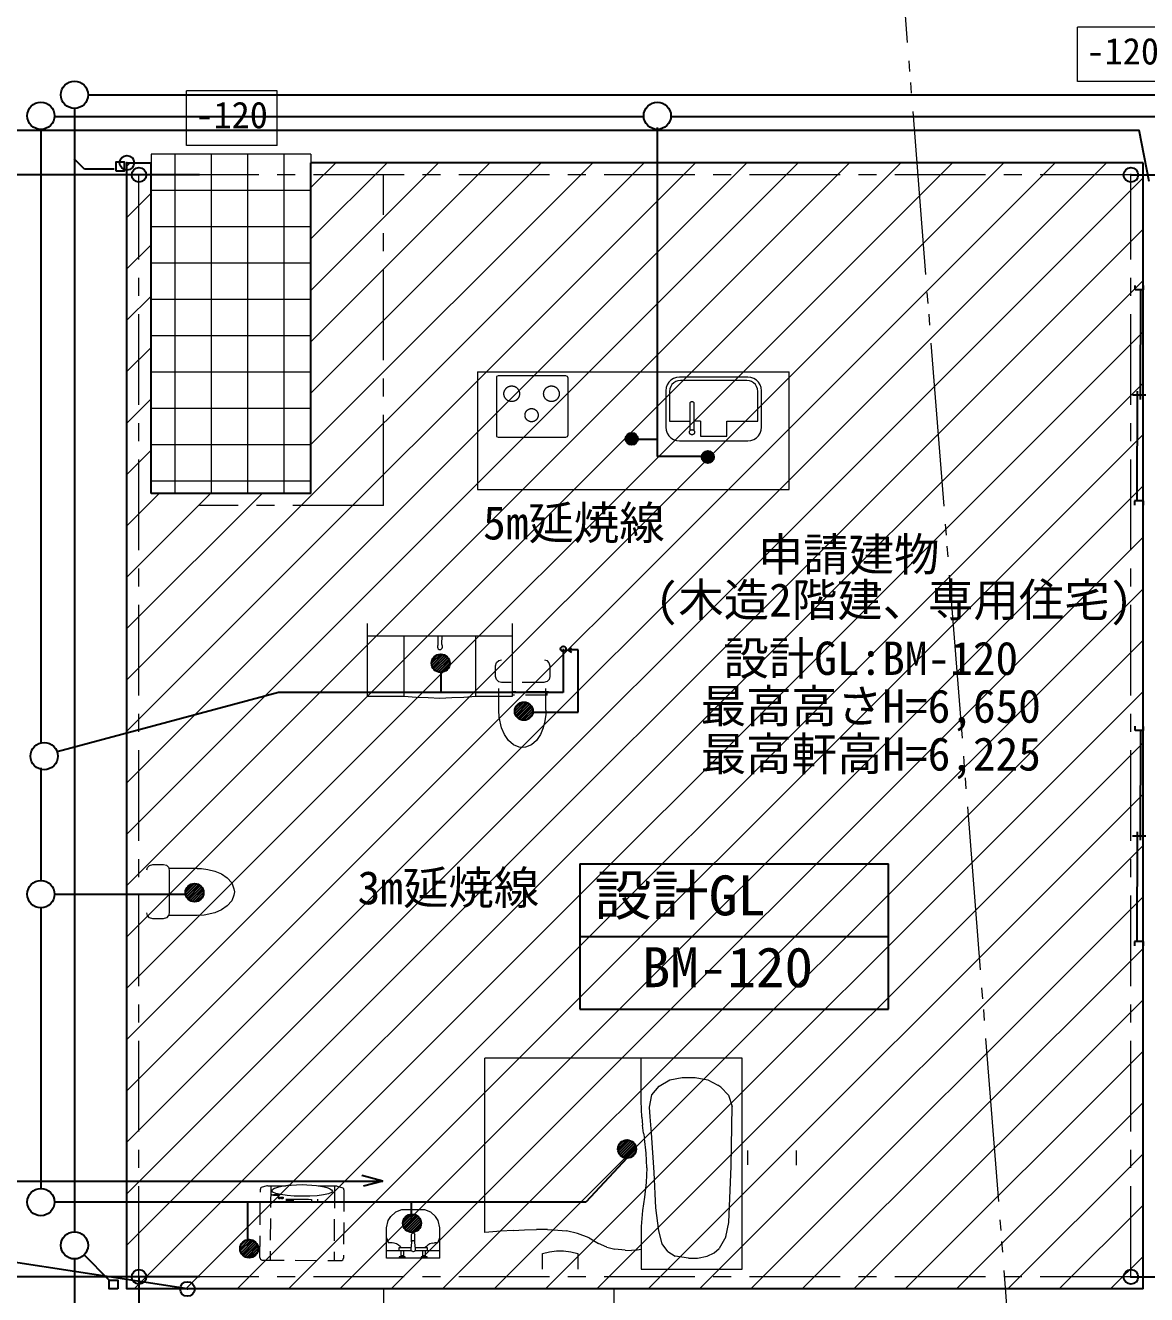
# Model space of a CAD drawing. Units: millimetres at full size, sheet at 1:150. Extents: x -163003 to 39665, y -22268 to 660749.
# Drawn here: x 503 to 9761, y -13317 to -2836 of the extents above; entities that cross this region are included whole.
import ezdxf
from ezdxf.enums import TextEntityAlignment as Align

# ---------------------------------------------------------------- set-up
doc = ezdxf.new("R2010")
doc.units = ezdxf.units.MM
doc.header["$LTSCALE"] = 150
doc.header["$PDMODE"] = 32
doc.header["$PDSIZE"] = 120
for name, pattern in [('CHAIN1', [8, 5, -1, 1, -1]), ('DASHED1', [1.8, 1.2, -0.6]), ('DOUBLE_CHAIN2', [12.8, 9, -1, 0.6, -0.6, 0.6, -1])]:
    doc.linetypes.add(name, pattern=pattern)
for name, color, linetype, lineweight in [('2-1_通り芯', 4, 'Continuous', 9), ('2-2', 7, 'Continuous', 25), ('2-4', 134, 'Continuous', 25), ('2-6', 4, 'Continuous', 9), ('2-8', 1, 'Continuous', 18), ('2-A_文字・面積表', 7, 'Continuous', 25), ('2-E_ソリッド図形', 1, 'Continuous', 18), ('2-F_寸法・方位', 7, 'Continuous', 25), ('C-0', 5, 'Continuous', 9)]:
    doc.layers.add(name, color=color, linetype=linetype, lineweight=lineweight)
doc.layers.add('D-5', color=7, linetype='Continuous')
doc.styles.add('ＭＳ ゴシック', font='')
doc.styles.get('ＭＳ ゴシック').set_extended_font_data('MS Gothic')

msp = doc.modelspace()

# ---------------------------------------------------------------- linework, layer by layer
at = {"layer": '2-1_通り芯', "color": 1, "linetype": 'CHAIN1', "lineweight": 18}
for p, q in [((9631.3, -4070.6), (1441.3, -4070.6)), ((1441.3, -13170.6), (1441.3, -4070.6)), ((3461.3, -6800.6), (3461.3, -4070.6)), ((9631.3, -13170.6), (9631.3, -4070.6)), ((3461.3, -6800.6), (1941.3, -6800.6)), ((9631.3, -13170.6), (1441.3, -13170.6))]:
    msp.add_line(p, q, dxfattribs=at)
at = {"layer": '2-2', "color": 2, "linetype": 'DOUBLE_CHAIN2', "lineweight": 9}
msp.add_line((7378.2, 2195.7), (8848.3, -16495), dxfattribs=at)
at = {"layer": '2-2', "color": 6}
for p, q in [((1341.3, -3970.6), (1541.3, -3970.6)), ((1541.3, -6700.6), (1541.3, -3970.6)), ((2861.3, -6700.6), (2861.3, -3970.6)), ((9731.3, -3970.6), (2861.3, -3970.6)), ((9731.3, -13270.6), (9731.3, -3970.6)), ((2861.3, -6700.6), (1541.3, -6700.6))]:
    msp.add_line(p, q, dxfattribs=at)
msp.add_lwpolyline([(9731.3, -13270.6), (1341.3, -13270.6), (1341.3, -3970.6)], dxfattribs=at)
at = {"layer": '2-4'}
for p, q in [((1020.8, -3409), (10026.9, -3409)), ((908.3, -3521.5), (908.3, -12797.7)), ((5609.1, -3591.4), (743.9, -3591.4)), ((11873.4, -3591.4), (5826.9, -3591.4)), ((-2797.3, -3700.2), (9699.6, -3700.2)), ((631.7, -3694.9), (631.7, -8760.8)), ((5721.2, -3679.6), (5721.2, -6396.7)), ((9783, -4125.4), (9699.6, -3700.2)), ((990.4, -4021.9), (907.2, -3938.7)), ((1236.2, -4021.9), (990.4, -4021.9)), ((5459.6, -6249.7), (5509.5, -6299.6)), ((5461.2, -6237.2), (5522.1, -6298.1)), ((5462.7, -6267), (5492.3, -6296.5)), ((5465.1, -6226.9), (5532.3, -6294.2)), ((5470.6, -6218.3), (5540.9, -6288.6)), ((5477.6, -6211.2), (5548.1, -6281.6)), ((5486.1, -6205.5), (5553.7, -6273.2)), ((5496.2, -6201.5), (5557.8, -6263.1)), ((5508.5, -6199.7), (5559.6, -6250.7)), ((5525.1, -6202.1), (5557.1, -6234.1)), ((5562.8, -6253.2), (5725.4, -6253.2)), ((6152.1, -6448.4), (6090.5, -6386.8)), ((6162.2, -6444.4), (6094.6, -6376.7)), ((6170.7, -6438.7), (6100.3, -6368.3)), ((6177.7, -6431.5), (6107.4, -6361.2)), ((6183.2, -6423), (6116, -6355.7)), ((6187.1, -6412.7), (6126.2, -6351.8)), ((6188.7, -6400.1), (6138.8, -6350.2)), ((6185.6, -6382.9), (6156.1, -6353.3)), ((6085.6, -6396.7), (5721.2, -6396.7)), ((6139.8, -6450.2), (6088.7, -6399.1)), ((6123.2, -6447.8), (6091.2, -6415.7)), ((3932.3, -8028.5), (3857.4, -8103.4)), ((3951.1, -8030.9), (3859.8, -8122.2)), ((3906.4, -8033.2), (3862.1, -8077.5)), ((3966.5, -8036.7), (3865.6, -8137.6)), ((3979.4, -8045.1), (3873.9, -8150.5)), ((3990.1, -8055.6), (3884.5, -8161.2)), ((3998.6, -8068.3), (3897.1, -8169.7)), ((4944.6, -7984.6), (4944.6, -8344.6)), ((4981.3, -7993.8), (5012.1, -7976.1)), ((5067.2, -7993.8), (4981.3, -7993.8)), ((4982.6, -7993.8), (5012.1, -8010.8)), ((5067.2, -8507.1), (5067.2, -7993.8)), ((4004.7, -8083.4), (3912.3, -8175.8)), ((4007.4, -8101.9), (3930.8, -8178.5)), ((4003.7, -8126.8), (3955.7, -8174.8)), ((3933.9, -8177.2), (3933.9, -8344.6)), ((2593.2, -8344.6), (765.1, -8834.4)), ((4944.6, -8344.6), (2593.2, -8344.6)), ((4618.9, -8424.5), (4544, -8499.4)), ((4637.7, -8426.9), (4546.4, -8518.2)), ((4593, -8429.2), (4548.7, -8473.5)), ((4653.1, -8432.7), (4552.2, -8533.6)), ((4666, -8441), (4560.6, -8546.5)), ((4676.7, -8451.5), (4571.1, -8557.2)), ((4685.2, -8464.2), (4583.8, -8565.7)), ((4691.3, -8479.4), (4598.9, -8571.8)), ((4694, -8497.9), (4617.4, -8574.5)), ((4690.3, -8522.8), (4642.3, -8570.8)), ((4691.4, -8507.1), (5067.2, -8507.1)), ((631.7, -8965.9), (631.7, -9897.9)), ((1900.1, -9922.8), (1825.2, -9997.7)), ((1918.9, -9925.2), (1827.6, -10016.6)), ((1874.2, -9927.5), (1829.9, -9971.8)), ((1934.3, -9931), (1833.4, -10031.9)), ((1947.2, -9939.4), (1841.8, -10044.8)), ((1957.9, -9949.9), (1852.3, -10055.5)), ((744.2, -10010.4), (1829.3, -10010.4)), ((1966.4, -9962.6), (1865, -10064)), ((1972.5, -9977.7), (1880.1, -10070.1)), ((1975.2, -9996.2), (1898.6, -10072.8)), ((1971.5, -10021.1), (1923.5, -10069.2)), ((631.7, -10122.9), (631.7, -12450.3)), ((5470.9, -12040.1), (5396.1, -12115)), ((5489.8, -12042.5), (5398.4, -12133.8)), ((5445.1, -12044.7), (5400.7, -12089.1)), ((5505.2, -12048.3), (5404.3, -12149.2)), ((5518, -12056.6), (5412.6, -12162.1)), ((5528.7, -12067.1), (5423.1, -12172.8)), ((5537.3, -12079.8), (5435.8, -12181.3)), ((5543.3, -12095), (5451, -12187.3)), ((5546, -12113.5), (5469.4, -12190.1)), ((5542.4, -12138.4), (5494.3, -12186.4)), ((5471.7, -12187.3), (5129.5, -12552.6)), ((3455.4, -12379.3), (3281.7, -12332.8)), ((-2797.3, -12379.3), (3455.4, -12379.3)), ((3455.4, -12379.3), (3294.9, -12422.3)), ((5129.5, -12552.6), (744.2, -12552.6)), ((2340.2, -12870.5), (2340.2, -12552.6)), ((3692, -12704.9), (3692, -12552.6)), ((3695.1, -12652.9), (3620.3, -12727.8)), ((3714, -12655.3), (3622.7, -12746.6)), ((3669.3, -12657.5), (3624.9, -12701.9)), ((3729.4, -12661.1), (3628.5, -12762)), ((3742.3, -12669.4), (3636.8, -12774.9)), ((3753, -12679.9), (3647.3, -12785.6)), ((3761.5, -12692.6), (3660, -12794.1)), ((3767.5, -12707.8), (3675.2, -12800.1)), ((3770.3, -12726.3), (3693.7, -12802.9)), ((3766.6, -12751.2), (3718.5, -12799.2)), ((2350.6, -12862.8), (2275.7, -12937.6)), ((2369.5, -12865.1), (2278.1, -12956.5)), ((2324.7, -12867.4), (2280.4, -12911.8)), ((2384.8, -12871), (2283.9, -12971.9)), ((2397.7, -12879.3), (2292.3, -12984.7)), ((2408.4, -12889.8), (2302.8, -12995.4)), ((1196.4, -13198.4), (987.9, -12989.8)), ((2416.9, -12902.5), (2315.5, -13004)), ((2423, -12917.7), (2330.6, -13010)), ((2425.7, -12936.1), (2349.1, -13012.8)), ((2422, -12961), (2374, -13009.1)), ((908.3, -13022.7), (908.3, -14092.1))]:
    msp.add_line(p, q, dxfattribs=at)
at = {"layer": '2-4', "color": 6}
for p, q in [((5081.2, -9759.4), (5081.2, -10359.4)), ((5081.2, -9759.4), (7631.2, -9759.4)), ((7631.2, -10359.4), (7631.2, -9759.4)), ((5081.2, -10359.4), (7631.2, -10359.4)), ((5081.2, -10359.4), (5081.2, -10959.4)), ((7631.2, -10959.4), (7631.2, -10359.4)), ((5081.2, -10959.4), (7631.2, -10959.4))]:
    msp.add_line(p, q, dxfattribs=at)
at = {"layer": '2-4', "color": 7}
for points in [[(1250.5, -4035.7), (1320.5, -4035.7), (1320.5, -3965.7), (1250.5, -3965.7)], [(1266.4, -13268.4), (1196.4, -13268.4), (1196.4, -13198.4), (1266.4, -13198.4)]]:
    msp.add_lwpolyline(points, close=True, dxfattribs=at)
at = {"layer": '2-4'}
for centre, radius in [((908.3, -3409), 112.5), ((631.7, -3582.4), 112.5), ((5721.2, -3582.4), 112.5), ((5509.6, -6249.6), 50), ((6138.7, -6400.2), 50), ((4944.6, -7984.6), 21.8), ((3932.4, -8103.5), 75), ((4619, -8499.5), 75), ((658.4, -8870.1), 112.5), ((631.7, -10010.4), 112.5), ((1900.2, -9997.8), 75), ((5471.1, -12115.1), 75), ((631.7, -12552.6), 112.5), ((3695.3, -12727.9), 75), ((908.3, -12910.2), 112.5), ((2350.7, -12937.8), 75)]:
    msp.add_circle(centre, radius, dxfattribs=at)
at = {"layer": '2-6'}
for p, q in [((1741.3, -6700.6), (1741.3, -3900.6)), ((2041.3, -6700.6), (2041.3, -3900.6)), ((2341.3, -6700.6), (2341.3, -3900.6)), ((2641.3, -6700.6), (2641.3, -3900.6)), ((2861.3, -3900.6), (2861.3, -3970.6)), ((2861.3, -4200.6), (1541.3, -4200.6)), ((2861.3, -4500.6), (1541.3, -4500.6)), ((2861.3, -4800.6), (1541.3, -4800.6)), ((2861.3, -5100.6), (1541.3, -5100.6)), ((2861.3, -5400.6), (1541.3, -5400.6)), ((2861.3, -5700.6), (1541.3, -5700.6)), ((4236.3, -5697.6), (6810.3, -5697.6)), ((4236.3, -5697.6), (4236.3, -6667.6)), ((4392.2, -5735.4), (4392.2, -6231.7)), ((6810.3, -6667.6), (6810.3, -5697.6)), ((5992.6, -5955), (5992.7, -5954.2)), ((5992.6, -5955.7), (5992.6, -5955)), ((5992.6, -6180.5), (5992.6, -5955.7)), ((5992.7, -5954.2), (5992.8, -5953.5)), ((5992.8, -5953.5), (5992.9, -5952.8)), ((5992.9, -5952.8), (5993.1, -5952.1)), ((5993.1, -5952.1), (5993.3, -5951.4)), ((5993.3, -5951.4), (5993.5, -5950.7)), ((5993.5, -5950.7), (5993.8, -5950)), ((5993.8, -5950), (5994.1, -5949.4)), ((5994.1, -5949.4), (5994.4, -5948.7)), ((5994.4, -5948.7), (5994.8, -5948.1)), ((5994.8, -5948.1), (5995.2, -5947.5)), ((5995.2, -5947.5), (5995.6, -5947)), ((5995.6, -5947), (5996, -5946.4)), ((5996, -5946.4), (5996.5, -5945.9)), ((5996.5, -5945.9), (5997, -5945.4)), ((5997, -5945.4), (5997.5, -5944.9)), ((5997.5, -5944.9), (5998, -5944.4)), ((5998, -5944.4), (5998.6, -5944)), ((5998.6, -5944), (5999.2, -5943.6)), ((5999.2, -5943.6), (5999.8, -5943.2)), ((5999.8, -5943.2), (6000.4, -5942.8)), ((6000.4, -5942.8), (6001, -5942.5)), ((6001, -5942.5), (6001.7, -5942.2)), ((6001.7, -5942.2), (6002.4, -5942)), ((6002.4, -5942), (6003.1, -5941.7)), ((6003.1, -5941.7), (6003.8, -5941.5)), ((6003.8, -5941.5), (6004.5, -5941.4)), ((6004.5, -5941.4), (6005.2, -5941.2)), ((6005.2, -5941.2), (6005.9, -5941.1)), ((6005.9, -5941.1), (6006.7, -5941.1)), ((6006.7, -5941.1), (6007.4, -5941.1)), ((6007.4, -5941.1), (6008.2, -5941.1)), ((6008.2, -5941.1), (6008.9, -5941.1)), ((6008.9, -5941.1), (6009.7, -5941.2)), ((6009.7, -5941.2), (6010.4, -5941.4)), ((6010.4, -5941.4), (6011.1, -5941.5)), ((6011.1, -5941.5), (6011.8, -5941.7)), ((6011.8, -5941.7), (6012.5, -5942)), ((6012.5, -5942), (6013.1, -5942.2)), ((6013.1, -5942.2), (6013.8, -5942.5)), ((6013.8, -5942.5), (6014.4, -5942.8)), ((6014.4, -5942.8), (6015.1, -5943.2)), ((6015.1, -5943.2), (6015.7, -5943.6)), ((6015.7, -5943.6), (6016.2, -5944)), ((6016.2, -5944), (6016.8, -5944.4)), ((6016.8, -5944.4), (6017.3, -5944.9)), ((6017.3, -5944.9), (6017.9, -5945.4)), ((6017.9, -5945.4), (6018.3, -5945.9)), ((6018.3, -5945.9), (6018.8, -5946.4)), ((6018.8, -5946.4), (6019.3, -5947)), ((6019.3, -5947), (6019.7, -5947.5)), ((6019.7, -5947.5), (6020.1, -5948.1)), ((6020.1, -5948.1), (6020.4, -5948.7)), ((6020.4, -5948.7), (6020.7, -5949.4)), ((6020.7, -5949.4), (6021, -5950)), ((6021, -5950), (6021.3, -5950.7)), ((6021.3, -5950.7), (6021.5, -5951.4)), ((6021.5, -5951.4), (6021.8, -5952.1)), ((6021.8, -5952.1), (6021.9, -5952.8)), ((6021.9, -5952.8), (6022, -5953.5)), ((6022, -5953.5), (6022.1, -5954.2)), ((6022.1, -5954.2), (6022.2, -5955)), ((6022.2, -5955), (6022.2, -5955.7)), ((6022.2, -5955.7), (6022.2, -6180.5)), ((2861.3, -6000.6), (1541.3, -6000.6)), ((5989.2, -6184.6), (5989.7, -6183.8)), ((5989.7, -6183.8), (5990.3, -6182.9)), ((5990.3, -6182.9), (5991, -6182.1)), ((5991, -6182.1), (5991.6, -6181.3)), ((5991.6, -6181.3), (5992.3, -6180.6)), ((5992.3, -6180.6), (5993.1, -6179.9)), ((5993.1, -6179.9), (5993.9, -6179.2)), ((5993.9, -6179.2), (5994.7, -6178.6)), ((5994.7, -6178.6), (5995.5, -6178)), ((5995.5, -6178), (5996.4, -6177.4)), ((5996.4, -6177.4), (5997.3, -6176.9)), ((5997.3, -6176.9), (5998.2, -6176.5)), ((5998.2, -6176.5), (5999.1, -6176)), ((5999.1, -6176), (6000.1, -6175.6)), ((6000.1, -6175.6), (6001.1, -6175.3)), ((6001.1, -6175.3), (6002.1, -6175)), ((6002.1, -6175), (6003.1, -6174.8)), ((6003.1, -6174.8), (6004.2, -6174.6)), ((6004.2, -6174.6), (6005.2, -6174.5)), ((6005.2, -6174.5), (6006.3, -6174.4)), ((6006.3, -6174.4), (6007.4, -6174.3)), ((6007.4, -6174.3), (6008.5, -6174.4)), ((6008.5, -6174.4), (6009.6, -6174.5)), ((6009.6, -6174.5), (6010.7, -6174.6)), ((6010.7, -6174.6), (6011.7, -6174.8)), ((6011.7, -6174.8), (6012.7, -6175)), ((6012.7, -6175), (6013.8, -6175.3)), ((6013.8, -6175.3), (6014.8, -6175.6)), ((6014.8, -6175.6), (6015.7, -6176)), ((6015.7, -6176), (6016.7, -6176.5)), ((6016.7, -6176.5), (6017.6, -6176.9)), ((6017.6, -6176.9), (6018.5, -6177.4)), ((6018.5, -6177.4), (6019.3, -6178)), ((6019.3, -6178), (6020.2, -6178.6)), ((6020.2, -6178.6), (6021, -6179.2)), ((6021, -6179.2), (6021.8, -6179.9)), ((6021.8, -6179.9), (6022.5, -6180.6)), ((6077.3, -6104.9), (6022.2, -6104.9)), ((6022.5, -6180.6), (6023.2, -6181.3)), ((6023.2, -6181.3), (6023.9, -6182.1)), ((6023.9, -6182.1), (6024.5, -6182.9)), ((6024.5, -6182.9), (6025.1, -6183.8)), ((6025.1, -6183.8), (6025.7, -6184.6)), ((6077.3, -6104.9), (6077.3, -6227.8)), ((5986.1, -6194.6), (5986.2, -6193.5)), ((5986.1, -6195.7), (5986.1, -6194.6)), ((5986.1, -6196.8), (5986.1, -6195.7)), ((5986.2, -6197.9), (5986.1, -6196.8)), ((5986.2, -6193.5), (5986.3, -6192.4)), ((5986.3, -6198.9), (5986.2, -6197.9)), ((5986.3, -6192.4), (5986.5, -6191.4)), ((5986.5, -6200), (5986.3, -6198.9)), ((5986.5, -6191.4), (5986.8, -6190.3)), ((5986.8, -6201), (5986.5, -6200)), ((5986.8, -6190.3), (5987.1, -6189.3)), ((5987.1, -6202), (5986.8, -6201)), ((5987.1, -6189.3), (5987.4, -6188.3)), ((5987.4, -6203), (5987.1, -6202)), ((5987.4, -6188.3), (5987.8, -6187.4)), ((5987.8, -6204), (5987.4, -6203)), ((5987.8, -6187.4), (5988.2, -6186.4)), ((5988.2, -6204.9), (5987.8, -6204)), ((5988.2, -6186.4), (5988.7, -6185.5)), ((5988.7, -6205.8), (5988.2, -6204.9)), ((5988.7, -6185.5), (5989.2, -6184.6)), ((5989.2, -6206.7), (5988.7, -6205.8)), ((5989.7, -6207.6), (5989.2, -6206.7)), ((5990.3, -6208.4), (5989.7, -6207.6)), ((5991, -6209.2), (5990.3, -6208.4)), ((5991.6, -6210), (5991, -6209.2)), ((5992.3, -6210.8), (5991.6, -6210)), ((5993.1, -6211.5), (5992.3, -6210.8)), ((5993.9, -6212.1), (5993.1, -6211.5)), ((5994.7, -6212.8), (5993.9, -6212.1)), ((5995.5, -6213.4), (5994.7, -6212.8)), ((5996.4, -6213.9), (5995.5, -6213.4)), ((5997.3, -6214.4), (5996.4, -6213.9)), ((5998.2, -6214.9), (5997.3, -6214.4)), ((5999.1, -6215.3), (5998.2, -6214.9)), ((6000.1, -6215.7), (5999.1, -6215.3)), ((6001.1, -6216), (6000.1, -6215.7)), ((6002.1, -6216.3), (6001.1, -6216)), ((6003.1, -6216.6), (6002.1, -6216.3)), ((6004.2, -6216.8), (6003.1, -6216.6)), ((6005.2, -6216.9), (6004.2, -6216.8)), ((6006.3, -6217), (6005.2, -6216.9)), ((6007.4, -6217), (6006.3, -6217)), ((6008.5, -6217), (6007.4, -6217)), ((6009.6, -6216.9), (6008.5, -6217)), ((6010.7, -6216.8), (6009.6, -6216.9)), ((6011.7, -6216.6), (6010.7, -6216.8)), ((6012.7, -6216.3), (6011.7, -6216.6)), ((6013.8, -6216), (6012.7, -6216.3)), ((6014.8, -6215.7), (6013.8, -6216)), ((6015.7, -6215.3), (6014.8, -6215.7)), ((6016.7, -6214.9), (6015.7, -6215.3)), ((6017.6, -6214.4), (6016.7, -6214.9)), ((6018.5, -6213.9), (6017.6, -6214.4)), ((6019.3, -6213.4), (6018.5, -6213.9)), ((6020.2, -6212.8), (6019.3, -6213.4)), ((6021, -6212.1), (6020.2, -6212.8)), ((6021.8, -6211.5), (6021, -6212.1)), ((6022.5, -6210.8), (6021.8, -6211.5)), ((6023.2, -6210), (6022.5, -6210.8)), ((6023.9, -6209.2), (6023.2, -6210)), ((6024.5, -6208.4), (6023.9, -6209.2)), ((6025.1, -6207.6), (6024.5, -6208.4)), ((6025.7, -6206.7), (6025.1, -6207.6)), ((6025.7, -6184.6), (6026.2, -6185.5)), ((6026.2, -6205.8), (6025.7, -6206.7)), ((6026.2, -6185.5), (6026.6, -6186.4)), ((6026.6, -6204.9), (6026.2, -6205.8)), ((6026.6, -6186.4), (6027.1, -6187.4)), ((6027.1, -6204), (6026.6, -6204.9)), ((6027.1, -6187.4), (6027.5, -6188.3)), ((6027.5, -6203), (6027.1, -6204)), ((6027.5, -6188.3), (6027.8, -6189.3)), ((6027.8, -6202), (6027.5, -6203)), ((6027.8, -6189.3), (6028.1, -6190.3)), ((6028.1, -6201), (6027.8, -6202)), ((6028.1, -6190.3), (6028.3, -6191.4)), ((6028.3, -6200), (6028.1, -6201)), ((6028.3, -6191.4), (6028.5, -6192.4)), ((6028.5, -6198.9), (6028.3, -6200)), ((6028.5, -6192.4), (6028.6, -6193.5)), ((6028.6, -6197.9), (6028.5, -6198.9)), ((6028.6, -6193.5), (6028.7, -6194.6)), ((6028.7, -6196.8), (6028.6, -6197.9)), ((6028.7, -6194.6), (6028.7, -6195.7)), ((6028.7, -6195.7), (6028.7, -6196.8)), ((6077.3, -6227.8), (6294.9, -6227.8)), ((2861.3, -6300.6), (1541.3, -6300.6)), ((2861.3, -6600.6), (1541.3, -6600.6)), ((4236.3, -6667.6), (6810.3, -6667.6)), ((4526.3, -8375.6), (4526.3, -7775.6)), ((3326.3, -7875.8), (4526.3, -7875.8)), ((3631.3, -8375.6), (3631.3, -7875.8)), ((4221.3, -8375.6), (4221.3, -7875.8)), ((4221.3, -8375.6), (4526.3, -8375.6)), ((1921.8, -9798.5), (1687.8, -9798.5)), ((1921.8, -9798.5), (1956.8, -9799.3)), ((5587.1, -11720.1), (5587.1, -11365.2)), ((5823.7, -11542.6), (5925.5, -11523.8)), ((5925.5, -11523.8), (6034.1, -11523.8)), ((6034.1, -11523.8), (6137.1, -11542.6)), ((5736.9, -11594.3), (5823.7, -11542.6)), ((6137.1, -11542.6), (6222, -11586.7)), ((6246, -11604.6), (6222, -11586.7)), ((6246, -11604.6), (6308.9, -11669.6)), ((5592.4, -11852.7), (5587.1, -11720.1)), ((6308.9, -11669.6), (6337.8, -11762.5)), ((5662.4, -11849), (5656, -11767.8)), ((5592.4, -11852.7), (5598.9, -11918.7)), ((5608, -11984.5), (5598.9, -11918.7)), ((5666.8, -11914.8), (5662.4, -11849)), ((5674, -11980.3), (5666.8, -11914.8)), ((5608, -11984.5), (5614.9, -12028.1)), ((5634.1, -12270.6), (5629.3, -12392.2)), ((5629.3, -12392.2), (5614.9, -12513.2)), ((5614.9, -12513.2), (5599, -12622)), ((3499, -12705.7), (3521.4, -12670.8)), ((3560.2, -12636.6), (3521.4, -12670.8)), ((3608.5, -12615.6), (3560.2, -12636.6)), ((3802.2, -12615.6), (3608.5, -12615.6)), ((3850.5, -12636.6), (3802.2, -12615.6)), ((3889.3, -12670.8), (3850.5, -12636.6)), ((3911.7, -12705.7), (3889.3, -12670.8)), ((5599, -12622), (5592.4, -12688.5)), ((3485.3, -12766.7), (3499, -12705.7)), ((3485.3, -13015.6), (3485.3, -12766.7)), ((3925.3, -12766.7), (3911.7, -12705.7)), ((3925.3, -13015.6), (3925.3, -12766.7)), ((4529.6, -12787.1), (4623.3, -12783.3)), ((4623.3, -12783.3), (4724.1, -12780.2)), ((4724.1, -12780.2), (4724.7, -12780.2)), ((4813.7, -12780.6), (4724.7, -12780.2)), ((4813.7, -12780.6), (4898.3, -12784.3)), ((4898.3, -12784.3), (4971.1, -12791.1)), ((5592.4, -12688.5), (5588.4, -12755.3)), ((5588.4, -12755.3), (5588.4, -13105.6)), ((3485.3, -12848.6), (3499.7, -12883.4)), ((3499.7, -12883.4), (3505.9, -12888.7)), ((3513.1, -12890.6), (3505.9, -12888.7)), ((3531.5, -12890.6), (3513.1, -12890.6)), ((3549.3, -12890.9), (3531.5, -12890.6)), ((3690.9, -12884.6), (3685.3, -12941.6)), ((3693.5, -12878.6), (3690.9, -12884.6)), ((3692.8, -12819.5), (3693.6, -12815.2)), ((3692.8, -12880.2), (3692.8, -12819.5)), ((3697.6, -12874.2), (3693.5, -12878.6)), ((3693.6, -12815.2), (3695.8, -12811.5)), ((3695.8, -12811.5), (3699.1, -12808.7)), ((3702.7, -12871.8), (3697.6, -12874.2)), ((3703.2, -12807.2), (3699.1, -12808.7)), ((3708, -12871.8), (3702.7, -12871.8)), ((3703.2, -12807.2), (3707.5, -12807.2)), ((3711.6, -12808.7), (3707.5, -12807.2)), ((3713.1, -12874.2), (3708, -12871.8)), ((3717.2, -12878.6), (3713.1, -12874.2)), ((3717.1, -12815.2), (3717.8, -12820.4)), ((3719.8, -12884.6), (3717.2, -12878.6)), ((3717.8, -12831.8), (3717.8, -12820.4)), ((3717.8, -12880.2), (3717.8, -12831.8)), ((3725.3, -12941.6), (3719.8, -12884.6)), ((3862.3, -12890.9), (3843.6, -12896.8)), ((3862.3, -12890.9), (3880.1, -12890.6)), ((3898.4, -12890.6), (3880.1, -12890.6)), ((3898.4, -12890.6), (3905.7, -12888.7)), ((3911.8, -12883.4), (3905.7, -12888.7)), ((3911.8, -12883.4), (3925.3, -12845.4)), ((4529.6, -12787.1), (4429.5, -12794)), ((5061, -12811.8), (4971.1, -12791.1)), ((5159.7, -12848.6), (5061, -12811.8)), ((5159.7, -12848.6), (5234.3, -12894.7)), ((6285.8, -12840.8), (6231.4, -12935.8)), ((3691.2, -12955.4), (3485.3, -12955.4)), ((3590.3, -12955.4), (3590.3, -12929.1)), ((3590.3, -12929.1), (3686.6, -12929.1)), ((3607.4, -12929.1), (3597.2, -12918.5)), ((3628.3, -12995.6), (3602.3, -12995.6)), ((3602.3, -12995.6), (3602.3, -13005.6)), ((3605.3, -12995.6), (3605.3, -12955.4)), ((3625.3, -12955.4), (3625.3, -12995.6)), ((3628.3, -13005.6), (3628.3, -12995.6)), ((3695.3, -12958.9), (3690, -12954.5)), ((3701.9, -12961.3), (3695.3, -12958.9)), ((3925.3, -12955.4), (3719.5, -12955.4)), ((3724.1, -12929.1), (3820.3, -12929.1)), ((3808.3, -12995.6), (3782.3, -12995.6)), ((3782.3, -12995.6), (3782.3, -13005.6)), ((3785.3, -12995.6), (3785.3, -12955.4)), ((3805.3, -12955.4), (3805.3, -12995.6)), ((3808.3, -13005.6), (3808.3, -12995.6)), ((3820.3, -12929.1), (3820.3, -12955.4)), ((3843.6, -12896.8), (3826.7, -12907.5)), ((5304.4, -12925.8), (5234.3, -12894.7)), ((5304.4, -12925.8), (5370.5, -12942.4)), ((5455.1, -12951.2), (5370.5, -12942.4)), ((5455.1, -12951.2), (5508.3, -12951.6)), ((5555.5, -12949.7), (5508.3, -12951.6)), ((5587.7, -12945.8), (5555.5, -12949.7)), ((5806.9, -12962.3), (5762.4, -12898.9)), ((5806.9, -12962.3), (5869.6, -12998.4)), ((6133.4, -12999.6), (6190, -12973)), ((6190, -12973), (6231.4, -12935.8)), ((3925.3, -13015.6), (3485.3, -13015.6)), ((3640.3, -13005.6), (3590.3, -13005.6)), ((3590.3, -13005.6), (3590.3, -13015.6)), ((3640.3, -13015.6), (3640.3, -13005.6)), ((3820.3, -13005.6), (3770.3, -13005.6)), ((3770.3, -13005.6), (3770.3, -13015.6)), ((3820.3, -13015.6), (3820.3, -13005.6)), ((5978.8, -13015.7), (5869.6, -12998.4)), ((5978.8, -13015.7), (6052.5, -13015.7)), ((6052.5, -13015.7), (6133.4, -12999.6)), ((5588.4, -13105.6), (6421.1, -13106.6)), ((3461.3, -13270.6), (3461.3, -14020.6)), ((5361.3, -13270.6), (5361.3, -13820.6))]:
    msp.add_line(p, q, dxfattribs=at)
at = {"layer": '2-6', "color": 7, "lineweight": 25}
for p, q in [((9665.3, -5019.1), (9665.4, -4984.1)), ((9735.3, -5019.3), (9665.3, -5019.1)), ((9710.3, -5925.5), (9712.3, -5019.2)), ((9735.3, -5019.3), (9735.4, -4984.3)), ((9684.4, -6761.7), (9686.4, -5855.5)), ((9753.3, -5890.6), (9643.3, -5890.4)), ((9661.4, -6761.7), (9661.3, -6796.7)), ((9731.4, -6761.9), (9661.4, -6761.7)), ((9731.4, -6761.9), (9731.3, -6796.9)), ((9665.3, -8659.1), (9665.4, -8624.1)), ((9735.3, -8659.3), (9665.3, -8659.1)), ((9710.3, -9565.5), (9712.3, -8659.2)), ((9735.3, -8659.3), (9735.4, -8624.3)), ((9753.3, -9530.6), (9643.3, -9530.4)), ((9684.4, -10401.7), (9686.4, -9495.5)), ((9661.4, -10401.7), (9661.3, -10436.7)), ((9731.4, -10401.9), (9661.4, -10401.7)), ((9731.4, -10401.9), (9731.3, -10436.9))]:
    msp.add_line(p, q, dxfattribs=at)
at = {"layer": '2-6', "linetype": 'DASHED1'}
for p, q in [((4800.4, -8491.6), (4800.4, -8257.6)), ((4823.3, -8340.1), (4528.7, -8340.1)), ((4812.7, -8368.1), (4528.7, -8368.1)), ((4812.7, -8368.1), (4812.7, -8340.1)), ((4800.4, -8491.6), (4799.6, -8526.6)), ((2439.8, -13011.2), (2443.8, -12446.3)), ((2503.6, -12417.4), (2496.8, -12418.9)), ((2504, -12417.7), (2657, -12418.8)), ((2529, -12417.9), (2524.7, -13029.8)), ((2538.7, -12460.3), (2547.3, -12449.2)), ((2547.2, -12471.4), (2538.7, -12460.3)), ((2572.1, -12482), (2547.2, -12471.4)), ((2560.3, -12441.2), (2547.3, -12449.2)), ((2584, -12431.6), (2560.3, -12441.2)), ((2698.2, -12415.3), (2670.7, -12417.3)), ((2742, -12412.5), (2698.2, -12415.3)), ((2789.1, -12411.8), (2742, -12412.5)), ((2908, -12418.5), (2789.1, -12411.7)), ((3074, -12421.7), (2922, -12420.6)), ((3038.7, -12463.8), (3030.1, -12474.9)), ((3056, -12423.6), (3051.7, -13034.6)), ((3081.2, -12423.1), (3074.5, -12421.5)), ((3128, -12437), (3081.2, -12423.1)), ((3132.3, -12443.5), (3128, -12437)), ((3133.8, -12451.1), (3129.8, -13016.1)), ((3133.8, -12451.1), (3132.3, -12443.5)), ((2541.4, -12491.7), (2552.5, -12489.8)), ((2552.5, -12499.1), (2541.4, -12497)), ((2552.5, -12489.8), (2567.7, -12488.7)), ((2567.6, -12499.9), (2552.5, -12499.1)), ((2582.8, -12499.3), (2567.6, -12499.9)), ((2567.7, -12489.2), (2582.9, -12490)), ((2611.7, -12491.2), (2572.1, -12482)), ((2593.9, -12497.4), (2582.8, -12499.3)), ((2582.9, -12490), (2587.5, -12490.9)), ((2587.5, -12490.9), (2594, -12492)), ((2591.6, -12514.4), (2595.5, -12512.1)), ((2595.5, -12512.1), (2600.7, -12511.3)), ((2600.7, -12511.3), (2605.9, -12512.2)), ((2605.9, -12512.2), (2609.7, -12514.5)), ((2663.5, -12498.4), (2611.7, -12491.2)), ((2615.4, -12514.5), (2619.2, -12512.3)), ((2619.2, -12512.3), (2624.4, -12511.4)), ((2624.4, -12511.4), (2629.6, -12512.3)), ((2629.6, -12512.3), (2633.4, -12514.7)), ((2659.9, -12552.8), (2659.9, -12527.3)), ((2659.9, -12528.1), (2916.6, -12529.9)), ((2723.7, -12503.1), (2663.5, -12498.4)), ((2707.8, -12538.8), (2668.6, -12538.5)), ((2707.7, -12549.6), (2668.6, -12549.3)), ((2707.9, -12530.5), (2707.8, -12538.8)), ((2788.4, -12505), (2723.7, -12503.1)), ((2853.1, -12504), (2788.4, -12505)), ((2913.5, -12500.1), (2853.1, -12504)), ((2965.3, -12493.7), (2913.5, -12500.1)), ((3005.1, -12485.1), (2965.3, -12493.7)), ((3030.1, -12474.9), (3005.1, -12485.1)), ((2439.8, -13011.2), (2441.3, -13018.9)), ((2441.3, -13018.9), (2445.6, -13025.4)), ((2445.6, -13025.4), (2452, -13029.8)), ((2452, -13029.8), (2459.7, -13031.4)), ((2459.7, -13031.4), (3109.7, -13036))]:
    msp.add_line(p, q, dxfattribs=at)
at = {"layer": '2-6'}
for points in [[(2861.3, -3900.6), (1541.3, -3900.6), (1541.3, -3970.6)], [(4986.3, -6217.6), (4986.3, -5749.6), (4980.5, -5735.4), (4966.3, -5729.6), (4406.3, -5729.6), (4392.2, -5735.4)], [(4477.8, -5927.7), (4475.4, -5925.7), (4473.2, -5923.5), (4471, -5921.3), (4469, -5918.9), (4467.1, -5916.5), (4465.3, -5914), (4463.6, -5911.3), (4462.1, -5908.6), (4460.6, -5905.9), (4459.3, -5903), (4458.2, -5900.1), (4457.2, -5897.1), (4456.3, -5894), (4455.6, -5890.9), (4455, -5887.7), (4454.6, -5884.5), (4454.3, -5881.2), (4454.3, -5877.9), (4454.3, -5874.5), (4454.6, -5871.3), (4455, -5868), (4455.6, -5864.9), (4456.3, -5861.7), (4457.2, -5858.7), (4458.2, -5855.7), (4459.3, -5852.7), (4460.6, -5849.9), (4462.1, -5847.1), (4463.6, -5844.4), (4465.3, -5841.8), (4467.1, -5839.2), (4469, -5836.8), (4471, -5834.5), (4473.2, -5832.2), (4475.4, -5830.1), (4477.8, -5828), (4480.2, -5826.1), (4482.7, -5824.3), (4485.4, -5822.6)], [(4485.4, -5822.6), (4488.1, -5821.1), (4490.9, -5819.7), (4493.7, -5818.4), (4496.6, -5817.2), (4499.6, -5816.2), (4502.7, -5815.3), (4505.8, -5814.6), (4509, -5814), (4512.2, -5813.6), (4515.5, -5813.4), (4518.8, -5813.3)], [(4518.8, -5813.3), (4522.2, -5813.4), (4525.4, -5813.6), (4528.7, -5814), (4531.8, -5814.6), (4535, -5815.3), (4538, -5816.2), (4541, -5817.2), (4544, -5818.4), (4546.8, -5819.7), (4549.6, -5821.1), (4552.3, -5822.6), (4554.9, -5824.3), (4557.5, -5826.1), (4559.9, -5828), (4562.3, -5830.1), (4564.5, -5832.2), (4566.6, -5834.5), (4568.7, -5836.8), (4570.6, -5839.2), (4572.4, -5841.8), (4574.1, -5844.4), (4575.6, -5847.1), (4577.1, -5849.9), (4578.3, -5852.7), (4579.5, -5855.7), (4580.5, -5858.7), (4581.4, -5861.7), (4582.1, -5864.9), (4582.7, -5868), (4583.1, -5871.3), (4583.3, -5874.5), (4583.4, -5877.9), (4583.3, -5881.2), (4583.1, -5884.5), (4582.7, -5887.7), (4582.1, -5890.9), (4581.4, -5894), (4580.5, -5897.1), (4579.5, -5900.1)], [(4805.8, -5927.7), (4803.5, -5925.7), (4801.3, -5923.5), (4799.1, -5921.3), (4797.1, -5918.9), (4795.2, -5916.5), (4793.4, -5914), (4791.7, -5911.3), (4790.1, -5908.6), (4788.7, -5905.9), (4787.4, -5903), (4786.3, -5900.1), (4785.2, -5897.1), (4784.4, -5894), (4783.6, -5890.9), (4783.1, -5887.7), (4782.7, -5884.5), (4782.4, -5881.2), (4782.3, -5877.9), (4782.4, -5874.5), (4782.7, -5871.3), (4783.1, -5868), (4783.6, -5864.9), (4784.4, -5861.7), (4785.2, -5858.7), (4786.3, -5855.7), (4787.4, -5852.7), (4788.7, -5849.9), (4790.1, -5847.1), (4791.7, -5844.4), (4793.4, -5841.8), (4795.2, -5839.2), (4797.1, -5836.8), (4799.1, -5834.5), (4801.3, -5832.2), (4803.5, -5830.1), (4805.8, -5828), (4808.3, -5826.1), (4810.8, -5824.3), (4813.4, -5822.6)], [(4813.4, -5822.6), (4816.1, -5821.1), (4818.9, -5819.7), (4821.8, -5818.4), (4824.7, -5817.2), (4827.7, -5816.2), (4830.8, -5815.3), (4833.9, -5814.6), (4837.1, -5814), (4840.3, -5813.6), (4843.6, -5813.4), (4846.9, -5813.3)], [(4846.9, -5813.3), (4850.2, -5813.4), (4853.5, -5813.6), (4856.7, -5814), (4859.9, -5814.6), (4863, -5815.3), (4866.1, -5816.2), (4869.1, -5817.2), (4872, -5818.4), (4874.9, -5819.7), (4877.7, -5821.1), (4880.4, -5822.6), (4883, -5824.3), (4885.5, -5826.1), (4888, -5828), (4890.3, -5830.1), (4892.6, -5832.2), (4894.7, -5834.5), (4896.7, -5836.8), (4898.7, -5839.2), (4900.5, -5841.8), (4902.1, -5844.4), (4903.7, -5847.1), (4905.1, -5849.9), (4906.4, -5852.7), (4907.6, -5855.7), (4908.6, -5858.7), (4909.5, -5861.7), (4910.2, -5864.9), (4910.8, -5868), (4911.2, -5871.3), (4911.4, -5874.5), (4911.5, -5877.9), (4911.4, -5881.2), (4911.2, -5884.5), (4910.8, -5887.7), (4910.2, -5890.9), (4909.5, -5894), (4908.6, -5897.1), (4907.6, -5900.1)], [(6294.9, -6227.8), (6294.9, -6104.9), (6550.3, -6104.9), (6550.3, -5858.6), (6547.8, -5836.8), (6541.1, -5818), (6530.4, -5801.3), (6516.5, -5787.4), (6499.8, -5776.7), (6481, -5770), (6459.2, -5767.5), (5913.5, -5767.5), (5891.7, -5770), (5872.8, -5776.7), (5856.1, -5787.4), (5842.2, -5801.3), (5831.6, -5818), (5824.8, -5836.8), (5822.3, -5858.6)], [(5822.3, -5858.6), (5822.3, -6104.9), (5992.6, -6104.9)], [(4579.5, -5900.1), (4578.3, -5903), (4577.1, -5905.9), (4575.6, -5908.6), (4574.1, -5911.3), (4572.4, -5914), (4570.6, -5916.5), (4568.7, -5918.9), (4566.6, -5921.3), (4564.5, -5923.5), (4562.3, -5925.7), (4559.9, -5927.7), (4557.5, -5929.6), (4554.9, -5931.4), (4552.3, -5933.1), (4549.6, -5934.7), (4546.8, -5936.1), (4544, -5937.4), (4541, -5938.5), (4538, -5939.5), (4535, -5940.4), (4531.8, -5941.1), (4528.7, -5941.7), (4525.4, -5942.1), (4522.2, -5942.4), (4518.8, -5942.5), (4515.5, -5942.4), (4512.2, -5942.1), (4509, -5941.7), (4505.8, -5941.1), (4502.7, -5940.4), (4499.6, -5939.5), (4496.6, -5938.5), (4493.7, -5937.4), (4490.9, -5936.1), (4488.1, -5934.7), (4485.4, -5933.1), (4482.7, -5931.4), (4480.2, -5929.6), (4477.8, -5927.7)], [(4907.6, -5900.1), (4906.4, -5903), (4905.1, -5905.9), (4903.7, -5908.6), (4902.1, -5911.3), (4900.5, -5914), (4898.7, -5916.5), (4896.7, -5918.9), (4894.7, -5921.3), (4892.6, -5923.5), (4890.3, -5925.7), (4888, -5927.7), (4885.5, -5929.6), (4883, -5931.4), (4880.4, -5933.1), (4877.7, -5934.7), (4874.9, -5936.1), (4872, -5937.4), (4869.1, -5938.5), (4866.1, -5939.5), (4863, -5940.4), (4859.9, -5941.1), (4856.7, -5941.7), (4853.5, -5942.1), (4850.2, -5942.4), (4846.9, -5942.5), (4843.6, -5942.4), (4840.3, -5942.1), (4837.1, -5941.7), (4833.9, -5941.1), (4830.8, -5940.4), (4827.7, -5939.5), (4824.7, -5938.5), (4821.8, -5937.4), (4818.9, -5936.1), (4816.1, -5934.7), (4813.4, -5933.1), (4810.8, -5931.4), (4808.3, -5929.6), (4805.8, -5927.7)], [(4648.3, -6096.8), (4646.3, -6095.1), (4644.4, -6093.3), (4642.6, -6091.4), (4640.9, -6089.5), (4639.3, -6087.4), (4637.8, -6085.3), (4636.4, -6083.1), (4635.1, -6080.8), (4633.9, -6078.4), (4632.8, -6076), (4631.8, -6073.6), (4630.9, -6071), (4630.2, -6068.4), (4629.6, -6065.8), (4629.1, -6063.1), (4628.8, -6060.4), (4628.6, -6057.6), (4628.5, -6054.8), (4628.6, -6052), (4628.8, -6049.3), (4629.1, -6046.6), (4629.6, -6043.9), (4630.2, -6041.3), (4630.9, -6038.7), (4631.8, -6036.1), (4632.8, -6033.7), (4633.9, -6031.3), (4635.1, -6028.9), (4636.4, -6026.6), (4637.8, -6024.4), (4639.3, -6022.3), (4640.9, -6020.2), (4642.6, -6018.3), (4644.4, -6016.4), (4646.3, -6014.6), (4648.3, -6012.8), (4650.4, -6011.2), (4652.5, -6009.7), (4654.7, -6008.3)], [(4734.1, -6073.6), (4733.1, -6076), (4732, -6078.4), (4730.8, -6080.8), (4729.5, -6083.1), (4728.1, -6085.3), (4726.5, -6087.4), (4724.9, -6089.5), (4723.2, -6091.4), (4721.4, -6093.3), (4719.5, -6095.1), (4717.5, -6096.8), (4715.5, -6098.5), (4713.3, -6100), (4711.1, -6101.4), (4708.9, -6102.7), (4706.5, -6103.9), (4704.1, -6105), (4701.6, -6106), (4699.1, -6106.8), (4696.5, -6107.6), (4693.9, -6108.2), (4691.2, -6108.7), (4688.5, -6109), (4685.7, -6109.2), (4682.9, -6109.3), (4680.1, -6109.2), (4677.4, -6109), (4674.6, -6108.7), (4672, -6108.2), (4669.3, -6107.6), (4666.7, -6106.8), (4664.2, -6106), (4661.7, -6105), (4659.3, -6103.9), (4657, -6102.7), (4654.7, -6101.4), (4652.5, -6100), (4650.4, -6098.5), (4648.3, -6096.8)], [(4654.7, -6008.3), (4657, -6007), (4659.3, -6005.8), (4661.7, -6004.7), (4664.2, -6003.7), (4666.7, -6002.9), (4669.3, -6002.1), (4672, -6001.5), (4674.6, -6001), (4677.4, -6000.7), (4680.1, -6000.5), (4682.9, -6000.4)], [(4682.9, -6000.4), (4685.7, -6000.5), (4688.5, -6000.7), (4691.2, -6001), (4693.9, -6001.5), (4696.5, -6002.1), (4699.1, -6002.9), (4701.6, -6003.7), (4704.1, -6004.7), (4706.5, -6005.8), (4708.9, -6007), (4711.1, -6008.3), (4713.3, -6009.7), (4715.5, -6011.2), (4717.5, -6012.8), (4719.5, -6014.6), (4721.4, -6016.4), (4723.2, -6018.3), (4724.9, -6020.2), (4726.5, -6022.3), (4728.1, -6024.4), (4729.5, -6026.6), (4730.8, -6028.9), (4732, -6031.3), (4733.1, -6033.7), (4734.1, -6036.1), (4734.9, -6038.7), (4735.6, -6041.3), (4736.3, -6043.9), (4736.7, -6046.6), (4737.1, -6049.3), (4737.3, -6052), (4737.4, -6054.8), (4737.3, -6057.6), (4737.1, -6060.4), (4736.7, -6063.1), (4736.3, -6065.8), (4735.6, -6068.4), (4734.9, -6071), (4734.1, -6073.6)], [(4392.2, -6231.7), (4406.3, -6237.6), (4966.3, -6237.6), (4980.5, -6231.7), (4986.3, -6217.6)], [(3326.3, -7775.6), (3326.3, -8375.6), (3631.3, -8375.6)], [(3907.8, -7875.8), (3910.1, -7947.1), (3907.8, -7953.6), (3906.3, -7961.2), (3906.3, -7970.9), (3907.8, -7978.4), (3912.2, -7984.8), (3918.7, -7989.1), (3926.3, -7990.6), (3934, -7989.1), (3940.5, -7984.8), (3944.8, -7978.4), (3946.3, -7970.9), (3946.3, -7961.2), (3944.8, -7953.6), (3942.5, -7947.1), (3944.8, -7875.8)], [(3631.3, -8375.6), (3729.7, -8382.5), (3828, -8387.4), (3926.3, -8390.6), (4024.7, -8387.4), (4123, -8382.5), (4221.3, -8375.6)], [(1506.3, -9808.7), (1511.8, -9791.3), (1528.8, -9772.3), (1555.8, -9764.3), (1642.8, -9764.3), (1667.8, -9771.3), (1683.8, -9787.3), (1687.8, -9798.3), (1691.8, -9814.3), (1691.8, -10164.3), (1685.8, -10185.3), (1667.8, -10206.3), (1641.8, -10213.3), (1555.8, -10213.3), (1527.8, -10204.3), (1510.8, -10185.3), (1506.3, -10165.5)], [(1956.8, -9799.3), (2008.8, -9805.3), (2067.8, -9819.3), (2122.8, -9843.3), (2170.8, -9875.3), (2206.8, -9916.3), (2225.8, -9965.3), (2228.8, -9991.3), (2225.8, -10017.3), (2206.8, -10066.3), (2170.8, -10107.3), (2122.8, -10139.3), (2067.8, -10163.3), (1978.8, -10182.3), (1921.8, -10185.3), (1685.8, -10185.3)], [(6421.1, -13106.6), (6421.1, -11365.2), (4296, -11365.2)], [(4429.5, -12794), (4296, -12804.2), (4296, -11365.2)], [(5656, -11767.8), (5677.1, -11667.3), (5736.9, -11594.3)], [(6285.8, -12840.8), (6311.2, -12721.9), (6331.1, -12256.1), (6337.8, -11762.5)], [(5634.1, -12270.6), (5629.3, -12149.1), (5614.9, -12028.1)], [(5762.4, -12898.9), (5733.6, -12789.7), (5707.8, -12601.3), (5696.4, -12308.2), (5674, -11980.3)], [(3597.2, -12918.5), (3584.8, -12907.5), (3568, -12896.8), (3549.3, -12890.9)], [(3717.1, -12815.2), (3714.9, -12811.5), (3711.6, -12808.7)], [(3685.3, -12941.6), (3686.5, -12948.5), (3690, -12954.5)], [(3701.9, -12961.3), (3708.8, -12961.3), (3715.3, -12958.9), (3720.7, -12954.5), (3724.1, -12948.5), (3725.3, -12941.6)], [(3826.7, -12907.5), (3814.3, -12918.5), (3804.5, -12929.1)], [(4773.8, -13105.6), (4773.8, -12976.6), (4831.8, -12962.6), (4889.8, -12956.6), (4947.8, -12956.6), (5005.8, -12962.6), (5063.8, -12976.6), (5063.8, -13105.6)]]:
    msp.add_lwpolyline(points, dxfattribs=at)
msp.add_lwpolyline([(5791.2, -6152.6), (5794.2, -6178.5), (5802.7, -6203.5), (5816.1, -6224.5), (5833.6, -6242), (5854.6, -6255.4), (5878.4, -6263.9), (5904.4, -6266.9), (6468.3, -6266.9), (6494.2, -6263.9), (6518, -6255.4), (6539, -6242), (6556.6, -6224.5), (6570, -6203.5), (6578.5, -6178.5), (6581.5, -6152.6), (6581.5, -5853.2), (6578.5, -5827.3), (6570, -5803.5), (6556.6, -5782.5), (6539, -5764.9), (6518, -5751.6), (6494.2, -5743), (6468.3, -5740.1), (5903.5, -5740.1), (5878.4, -5743), (5854.6, -5751.6), (5833.6, -5764.9), (5816.1, -5782.5), (5802.7, -5803.5), (5794.2, -5827.3), (5791.2, -5853.2)], close=True, dxfattribs=at)
at = {"layer": '2-6', "linetype": 'DASHED1'}
for points in [[(4788.6, -8075.6), (4807.6, -8081.6), (4826.6, -8098.6), (4834.6, -8125.6), (4834.6, -8212.6), (4827.6, -8237.6), (4811.6, -8253.6), (4800.6, -8257.6), (4784.6, -8261.6), (4434.6, -8261.6), (4413.6, -8255.6), (4392.6, -8237.6), (4385.6, -8211.6), (4385.6, -8125.6), (4394.6, -8097.6), (4413.6, -8080.6), (4435.6, -8075.6)], [(4799.6, -8526.6), (4793.6, -8578.6), (4779.6, -8637.6), (4755.6, -8692.6), (4723.6, -8740.6), (4682.6, -8776.6), (4633.6, -8795.6), (4607.6, -8798.6), (4581.6, -8795.6), (4532.6, -8776.6), (4491.6, -8740.6), (4459.6, -8692.6), (4435.6, -8637.6), (4416.6, -8548.6), (4413.6, -8491.6), (4413.6, -8255.6)], [(2496.8, -12418.9), (2449.8, -12432.2), (2445.4, -12438.6), (2443.8, -12446.3)], [(2670.7, -12417.3), (2621.6, -12423.4), (2584, -12431.6)], [(3017.4, -12444.5), (2993.9, -12434.5), (2956.3, -12425.8), (2907.4, -12419)], [(3017.4, -12444.5), (3030.3, -12452.6), (3038.7, -12463.8)], [(2541.4, -12491.7), (2537.3, -12494.3), (2541.4, -12497)], [(2591.6, -12514.4), (2590.2, -12517.5), (2591.6, -12520.6), (2595.4, -12523), (2600.6, -12523.8), (2605.8, -12523), (2609.7, -12520.8), (2611.1, -12517.6), (2609.7, -12514.5)], [(2593.9, -12497.4), (2598, -12494.7), (2594, -12492)], [(2615.4, -12514.5), (2613.9, -12517.7), (2615.3, -12520.8), (2619.1, -12523.1), (2624.3, -12524), (2629.6, -12523.2), (2633.4, -12520.9), (2634.8, -12517.8), (2633.4, -12514.7)], [(2916.6, -12529.9), (2916.3, -12554.6), (2659.9, -12552.8)], [(2668.6, -12538.7), (2668.6, -12530.2), (2707.9, -12530.5)], [(2668.6, -12549.1), (2668.6, -12540.6), (2707.8, -12540.9), (2707.7, -12549.4)], [(3109.7, -13036), (3117.3, -13034.5), (3123.9, -13030.2), (3128.2, -13023.8), (3129.8, -13016.1)]]:
    msp.add_lwpolyline(points, dxfattribs=at)
msp.add_lwpolyline([(2867.1, -12530.5), (2866.8, -12551.8), (2718.5, -12550.7), (2718.5, -12529.5)], close=True, dxfattribs=at)
at = {"layer": '2-8'}
for p, q in [((6467, -12126.4), (6466.7, -12246.4)), ((6867, -12127.2), (6866.7, -12247.2))]:
    msp.add_line(p, q, dxfattribs=at)
at = {"layer": '2-8', "color": 7, "lineweight": 25}
msp.add_line((1841.3, -13270.6), (-3055.6, -12512.2), dxfattribs=at)
at = {"layer": '2-E_ソリッド図形'}
for p, q in [((1341.3, -12059.4), (9430.1, -3970.6)), ((1341.3, -11635.1), (9005.8, -3970.6)), ((1341.3, -11210.9), (8581.6, -3970.6)), ((1341.3, -10786.6), (8157.3, -3970.6)), ((1341.3, -10362.3), (7733, -3970.6)), ((1341.3, -9938.1), (7308.8, -3970.6)), ((1341.3, -9513.8), (6884.5, -3970.6)), ((1341.3, -9089.5), (6460.2, -3970.6)), ((1341.3, -8665.3), (6036, -3970.6)), ((1341.3, -8241), (5611.7, -3970.6)), ((1341.3, -3998.4), (1369.1, -3970.6)), ((2861.3, -6296.8), (5187.5, -3970.6)), ((2861.3, -5872.5), (4763.2, -3970.6)), ((2861.3, -5448.2), (4338.9, -3970.6)), ((2861.3, -5024), (3914.7, -3970.6)), ((2861.3, -4599.7), (3490.4, -3970.6)), ((2861.3, -4175.4), (3066.1, -3970.6)), ((1341.3, -12483.7), (9731.3, -4093.7)), ((1341.3, -4422.6), (1541.3, -4222.6)), ((1341.3, -12907.9), (9731.3, -4517.9)), ((1341.3, -4846.9), (1541.3, -4646.9)), ((1402.9, -13270.6), (9731.3, -4942.2)), ((1341.3, -5271.2), (1541.3, -5071.2)), ((1827.1, -13270.6), (9731.3, -5366.4)), ((1341.3, -5695.4), (1541.3, -5495.4)), ((2251.4, -13270.6), (9731.3, -5790.7)), ((1341.3, -6119.7), (1541.3, -5919.7)), ((2675.7, -13270.6), (9731.3, -6215)), ((1341.3, -6544), (1541.3, -6344)), ((1341.3, -7816.8), (2457.5, -6700.6)), ((1341.3, -7392.5), (2033.2, -6700.6)), ((1341.3, -6968.2), (1608.9, -6700.6)), ((3099.9, -13270.6), (9731.3, -6639.2)), ((3524.2, -13270.6), (9731.3, -7063.5)), ((3948.5, -13270.6), (9731.3, -7487.8)), ((4372.7, -13270.6), (9731.3, -7912)), ((4797, -13270.6), (9731.3, -8336.3)), ((5221.3, -13270.6), (9731.3, -8760.6)), ((5645.5, -13270.6), (9731.3, -9184.8)), ((6069.8, -13270.6), (9731.3, -9609.1)), ((6494.1, -13270.6), (9731.3, -10033.4)), ((6918.3, -13270.6), (9731.3, -10457.6)), ((7342.6, -13270.6), (9731.3, -10881.9)), ((7766.8, -13270.6), (9731.3, -11306.1)), ((8191.1, -13270.6), (9731.3, -11730.4)), ((8615.4, -13270.6), (9731.3, -12154.7)), ((9039.6, -13270.6), (9731.3, -12578.9)), ((9463.9, -13270.6), (9731.3, -13003.2))]:
    msp.add_line(p, q, dxfattribs=at)
at = {"layer": '2-F_寸法・方位'}
for p, q in [((1941.3, -4070.6), (-3110.9, -4070.6)), ((9631.3, -4070.6), (13131.3, -4070.6)), ((1941.3, -13170.6), (-3051.3, -13170.6)), ((1441.3, -13170.6), (1441.3, -14720)), ((9631.3, -13170.6), (13131.3, -13170.6))]:
    msp.add_line(p, q, dxfattribs=at)
for p in [(1441.3, -4070.6), (9631.3, -4070.6), (1441.3, -13170.6), (9631.3, -13170.6), (1841.3, -13270.6)]:
    msp.add_point(p, dxfattribs=at)
at = {"layer": 'C-0', "color": 4}
for p, q in [((9939.9, -2849.8), (9189.9, -2849.8)), ((9189.9, -3299.8), (9189.9, -2849.8)), ((9939.9, -3299.8), (9189.9, -3299.8))]:
    msp.add_line(p, q, dxfattribs=at)
for points in [[(2582.3, -3826.6), (2582.3, -3376.6), (1832.3, -3376.6)], [(2582.3, -3826.6), (1832.3, -3826.6), (1832.3, -3376.6)]]:
    msp.add_lwpolyline(points, dxfattribs=at)
at = {"layer": 'D-5'}
msp.add_point((1341.3, -3970.6), dxfattribs=at)

# ---------------------------------------------------------------- texts
at = {"layer": '2-4', "color": 6, "style": 'ＭＳ ゴシック', "width": 1.05}
for s, p in [('設計GL', (5201.2, -10284.4)), ('BM-120', (5592.8, -10877.3))]:
    msp.add_text(s, height=329.9, dxfattribs=at).set_placement(p, align=Align.BOTTOM_LEFT)
at = {"layer": '2-A_文字・面積表', "style": 'ＭＳ ゴシック'}
for s, p in [('申請建物', (6551, -7424.7)), ('(木造2階建、専用住宅)', (5707.4, -7799.8)), ('設計GL:BM-120', (6266.9, -8282.1)), ('最高高さH=6,650', (6079.4, -8677.1)), ('最高軒高H=6,225', (6079.4, -9072.1))]:
    msp.add_text(s, height=274.9, dxfattribs=at).set_placement(p, align=Align.BOTTOM_LEFT)
at = {"layer": 'C-0', "style": 'ＭＳ ゴシック'}
for s, height, p in [('-120', 219.9, (9264.9, -3224.8)), ('-120', 219.9, (1907.3, -3751.6)), ('5m延焼線', 274.9, (4282.7, -7163.8)), ('3m延焼線', 274.9, (3246.4, -10176.5))]:
    msp.add_text(s, height=height, dxfattribs=at).set_placement(p, align=Align.BOTTOM_LEFT)

doc.saveas('drawing.dxf')
